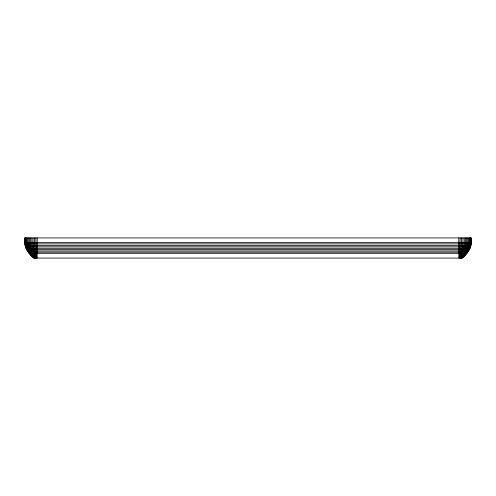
<?xml version="1.0" encoding="UTF-8"?>
<svg xmlns="http://www.w3.org/2000/svg" width="496" height="496" viewBox="0 0 496 496"><rect width="100%" height="100%" fill="white"/><g stroke="black" fill="none" stroke-linecap="round" stroke-linejoin="round"><path stroke-width="0.74" d="M27.503 237.925C26.586 245.415 29.245 252.935 34.825 258.075L31.645 253.313L31.663 252.185L30.206 248.285L29.518 243.877L29.469 237.925M35.811 237.925L36.661 258.075L35.166 253.313L34.441 237.925M471.126 243.877L471.2 237.925L24.8 237.925C23.467 245.96 27.751 253.413 34.1 258.075L461.9 258.075C466.048 254.268 470.735 249.891 471.126 243.877L24.874 243.877M30.603 237.925L30.64 243.877L31.229 248.285L32.476 252.185L32.414 253.313L35.21 258.075C29.853 252.793 27.621 245.297 28.433 237.925M33.102 237.925C32.841 244.745 33.573 251.627 35.65 258.075L31.663 252.185M35.65 258.075L33.269 253.313L31.949 245.377L31.818 237.925M461.559 237.925L460.834 253.313L459.339 258.075L460.189 237.925M466.531 237.925C467.22 245.179 465.446 252.638 460.35 258.075C462.427 251.627 463.159 244.745 462.898 237.925M461.733 252.185L460.834 253.313L459.86 258.075C463.462 251.993 464.727 244.974 464.182 237.925M460.35 258.075C464.423 252.16 466.054 245.055 465.397 237.925M461.9 258.075C468.199 253.375 472.452 245.948 471.119 237.925M470.506 237.925C471.783 245.892 467.802 253.369 461.485 258.075C466.68 252.712 469.445 245.384 468.497 237.925M461.485 258.075C467.257 253.065 470.32 245.526 469.297 237.925M466.321 252.185L461.175 258.075C466.035 252.526 468.429 245.266 467.567 237.925M469.972 237.925C471.082 245.644 467.66 253.177 461.714 258.075C468.05 253.394 472.198 245.929 470.89 237.925M467.182 252.185L461.85 258.075L467.629 252.185M465.744 252.185L464.355 253.313L460.79 258.075L463.586 253.313L463.524 252.185M467.461 252.185L466.593 253.313L29.338 253.313C25.29 249.314 24.391 243.369 24.881 237.925M460.778 252.185L459.823 253.313L458.8 258.075L458.8 237.925M458.8 253.313L459.792 252.185M465.608 253.313L466.804 252.185M24.8 242.352L471.2 242.352M25.098 245.377L470.902 245.377M25.47 246.853L470.53 246.853M25.978 248.285L470.022 248.285M26.629 249.662L469.371 249.662M27.41 250.964L468.59 250.964M28.315 252.185L467.685 252.185M30.256 252.185L31.645 253.313M26.703 237.925C25.476 245.706 29.078 252.811 34.515 258.075C28.198 253.369 24.217 245.892 25.494 237.925M26.028 237.925C24.781 245.805 28.563 253.115 34.515 258.075M34.1 258.075L28.371 252.185M28.539 252.185L34.15 258.075C27.85 253.4 23.858 245.855 25.11 237.925M36.208 252.185L37.2 253.313M35.222 252.185L36.171 253.313L37.2 258.075L37.2 237.925M34.267 252.185L35.166 253.313L36.14 258.075L33.344 252.185M32.476 252.185L33.269 253.313M28.818 252.185L34.286 258.075L29.196 252.185M29.679 252.185L30.392 253.313M462.656 252.185L462.731 253.313M464.337 252.185L464.355 253.313"/></g></svg>
